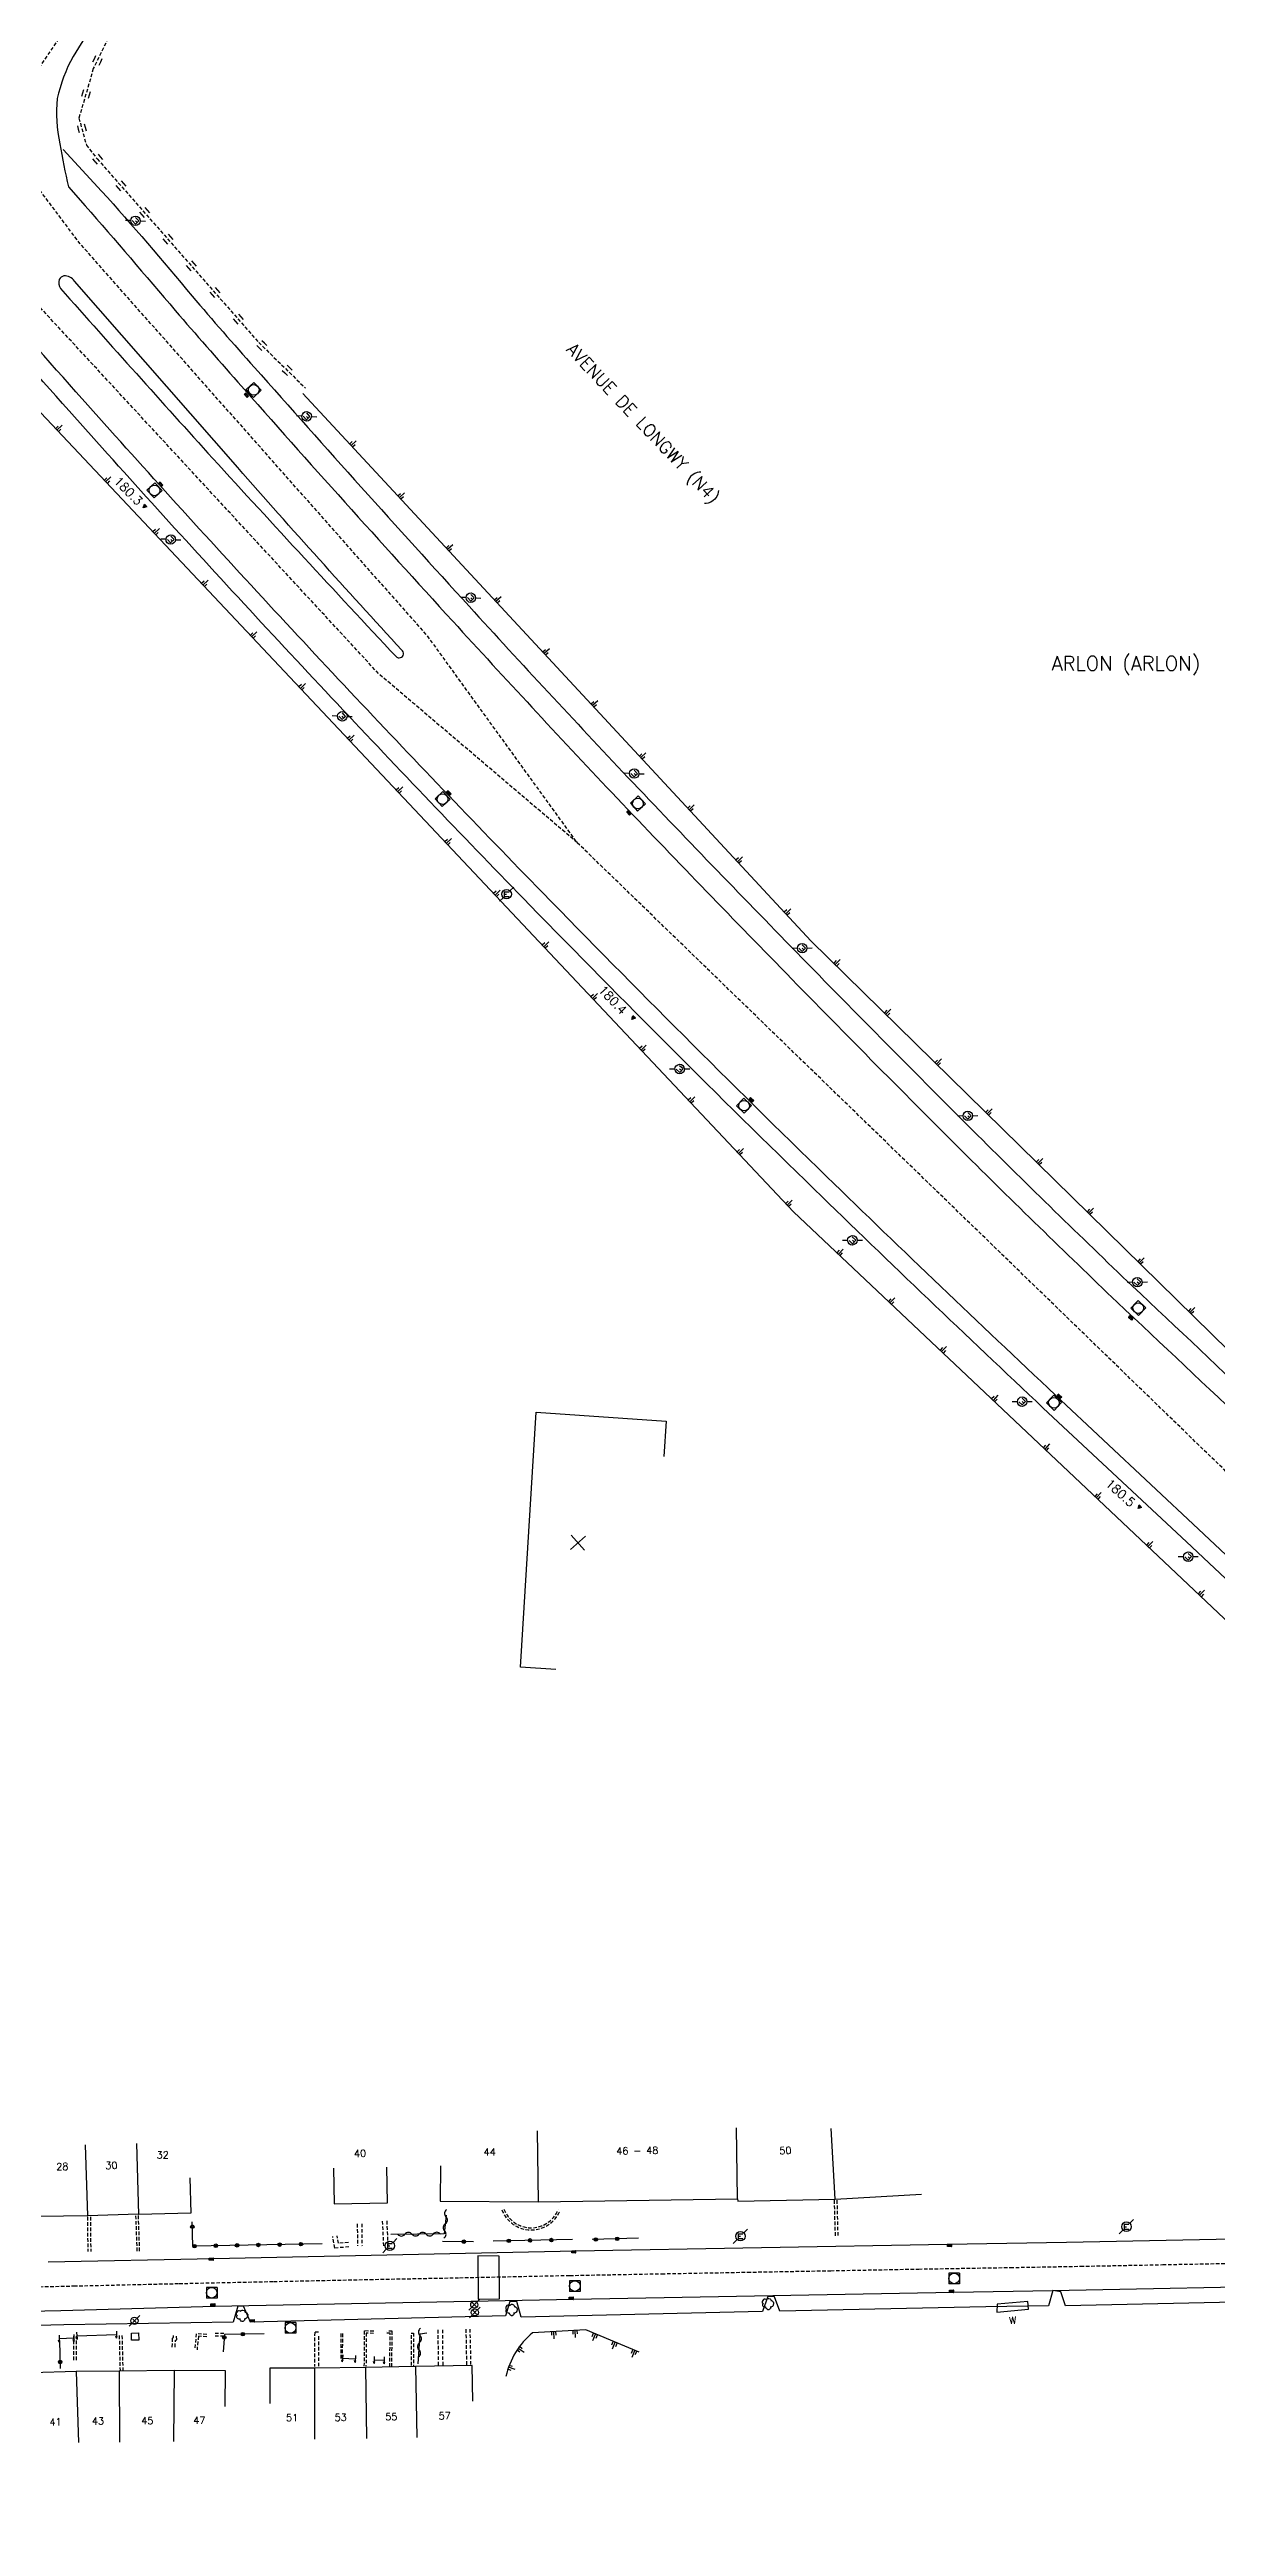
# Model space of a CAD drawing. Header units: millimetres. Extents: x 253999 to 255001, y 43000 to 44000.
# Drawn here: x 254239.8 to 254404.2, y 43000 to 43348.9 of the extents above; entities that cross this region are included whole.
import ezdxf
from ezdxf.enums import TextEntityAlignment as Align

# ---------------------------------------------------------------- set-up
doc = ezdxf.new("R2010")
doc.units = ezdxf.units.MM
doc.linetypes.add('DASHED', pattern=[0.75, 0.5, -0.25])
doc.layers.get('0').update_dxf_attribs({"linetype": 'CONTINUOUS'})
for name, color, linetype in [('W0001', 6, 'DASHED'), ('W0008', 7, 'CONTINUOUS'), ('W0100', 7, 'CONTINUOUS'), ('W0105', 7, 'CONTINUOUS'), ('W0112', 1, 'DASHED'), ('W0211', 2, 'CONTINUOUS'), ('W0220', 5, 'DASHED'), ('W0300', 7, 'CONTINUOUS'), ('W0310', 3, 'CONTINUOUS'), ('W0322', 7, 'CONTINUOUS'), ('W0400', 7, 'CONTINUOUS'), ('W0420', 7, 'CONTINUOUS'), ('W0454', 7, 'CONTINUOUS'), ('W0471', 7, 'CONTINUOUS'), ('W0851', 7, 'CONTINUOUS'), ('W0980', 7, 'CONTINUOUS'), ('W0984', 7, 'CONTINUOUS'), ('W0989', 7, 'CONTINUOUS'), ('W0991', 7, 'CONTINUOUS'), ('W1102', 7, 'CONTINUOUS')]:
    doc.layers.add(name, color=color, linetype=linetype)
doc.styles.get("Standard").update_dxf_attribs({"font": 'romans.shx', "width": 0.85})

# ---------------------------------------------------------------- blocks, each defined once
blk = doc.blocks.new('t105o')
for p, q in [((-0.5, 0), (0.5, 0)), ((0.5, 0), (0.2, 0.1)), ((0.5, 0), (0.2, -0.1))]:
    blk.add_line(p, q)
blk = doc.blocks.new('t112o')
at = {"color": 0, "linetype": 'Continuous'}
for p, q in [((-0.5, 0.5), (0.5, 0.5)), ((-0.5, -0.5), (-0.5, 0.5)), ((0.5, 0.5), (0.5, -0.5)), ((0.5, -0.5), (-0.5, -0.5))]:
    blk.add_line(p, q, dxfattribs=at)
blk = doc.blocks.new('T454')
for p, q in [((-0.25, 0.25), (0.25, -0.25)), ((-0.25, -0.25), (0.25, 0.25)), ((0.75, 0.75), (0.375, 0.375)), ((-0.375, -0.375), (-0.75, -0.75))]:
    blk.add_line(p, q)
blk.add_ellipse((0, 0), major_axis=(0.354, 0.354), ratio=1, start_param=5.497787143782138, end_param=11.78097245096172)
blk = doc.blocks.new('T400')
for p, q in [((-0.15, 0.3), (0.15, 0.3)), ((-0.15, -0.25), (-0.15, 0.3)), ((-0.15, 0.15), (0.15, 0.15)), ((-0.15, 0), (0.15, 0)), ((0.15, 0.3), (0.15, -0.25)), ((-0.15, -0.15), (0.15, -0.15)), ((-0.15, -0.25), (-0.15, -0.3)), ((-0.15, -0.3), (0.15, -0.3)), ((0.15, -0.3), (0.15, -0.25))]:
    blk.add_line(p, q)
blk = doc.blocks.new('T471')
for p, q in [((-0.333334, 0.333334), (-0.333334, -0.333334)), ((-0.333334, 0.333334), (0.333334, 0.333334)), ((-0.333334, 0), (0, 0)), ((0.500001, 0.500001), (1.000002, 1.000002)), ((-0.500001, -0.500001), (-1.000002, -1.000002)), ((-0.333334, -0.333334), (0.333334, -0.333334))]:
    blk.add_line(p, q)
blk.add_ellipse((0, 0), major_axis=(0.471405, 0.471405), ratio=1, start_param=5.4977871438, end_param=11.780972451)
blk = doc.blocks.new('T420')
for p, q in [((0.75, 0.75), (-0.75, 0.75)), ((-0.75, 0.75), (-0.75, -0.75)), ((0.75, 0.75), (0.75, -0.75)), ((0.75, -0.75), (-0.75, -0.75))]:
    blk.add_line(p, q)
blk.add_ellipse((0, 0), major_axis=(-0.53, 0.53), ratio=1, start_param=3.926991, end_param=10.210176)
blk = doc.blocks.new('T300')
for p, q in [((-0.8, 0.51), (-0.86, 0.34)), ((-0.86, 0.34), (-0.86, 0.17)), ((-0.86, 0.17), (-0.74, 0.06)), ((-0.69, 0.63), (-0.8, 0.51)), ((-0.8, -0.06), (-0.74, 0.06)), ((-0.74, 0.06), (-0.69, 0.11)), ((-0.57, 0.69), (-0.69, 0.63)), ((-0.46, 0.69), (-0.57, 0.69)), ((-0.29, 0.63), (-0.46, 0.69)), ((-0.29, 0.63), (-0.17, 0.74)), ((-0.23, 0.57), (-0.29, 0.63)), ((-0.17, 0.74), (-0.06, 0.8)), ((-0.06, 0.8), (0.06, 0.8)), ((0.06, 0.8), (0.23, 0.74)), ((0.23, 0.74), (0.34, 0.63)), ((0.34, 0.63), (0.4, 0.51)), ((0.46, 0.46), (0.34, 0.46)), ((0.4, 0.51), (0.4, 0.46)), ((0.57, 0.4), (0.46, 0.46)), ((0.57, 0.4), (0.69, 0.29)), ((0.69, 0.29), (0.74, 0.17)), ((0.74, 0.06), (0.69, -0.17)), ((0.74, 0.17), (0.74, 0.06)), ((-0.8, -0.17), (-0.8, -0.06)), ((-0.8, -0.23), (-0.8, -0.17)), ((-0.74, -0.34), (-0.8, -0.23)), ((-0.69, -0.4), (-0.74, -0.34)), ((-0.51, -0.46), (-0.69, -0.4)), ((-0.4, -0.46), (-0.51, -0.46)), ((-0.4, -0.46), (-0.34, -0.46)), ((-0.34, -0.46), (-0.34, -0.4)), ((-0.34, -0.51), (-0.34, -0.46)), ((-0.29, -0.63), (-0.34, -0.51)), ((-0.17, -0.74), (-0.29, -0.63)), ((-0.06, -0.8), (-0.17, -0.74)), ((0.06, -0.8), (-0.06, -0.8)), ((0.17, -0.74), (0.06, -0.8)), ((0.23, -0.69), (0.17, -0.74)), ((0.29, -0.46), (0.23, -0.46)), ((0.29, -0.63), (0.23, -0.69)), ((0.46, -0.4), (0.29, -0.46)), ((0.34, -0.51), (0.29, -0.63)), ((0.34, -0.51), (0.34, -0.46)), ((0.57, -0.34), (0.46, -0.4)), ((0.63, -0.29), (0.57, -0.34)), ((0.69, -0.17), (0.63, -0.29))]:
    blk.add_line(p, q)
blk = doc.blocks.new('t211o')
at = {"color": 0, "linetype": 'Continuous'}
for p, q in [((-0.29, 0.5), (-0.29, 0)), ((0, 1), (0, 0)), ((0.29, 0.5), (0.29, 0))]:
    blk.add_line(p, q, dxfattribs=at)
blk = doc.blocks.new('t991o')
at = {"color": 0, "linetype": 'Continuous'}
for p, q in [((-1, 1), (1, -1)), ((-1, -1), (1, 1))]:
    blk.add_line(p, q, dxfattribs=at)
blk = doc.blocks.new('t322o')
at = {"color": 0, "linetype": 'Continuous'}
for radius in [0.25, 0.15]:
    blk.add_circle((0, 0), radius, dxfattribs=at)
blk = doc.blocks.new('t310o')
at = {"color": 0, "linetype": 'Continuous'}
for centre, start, end in [((-0.5, 0.38), 216.8699, 323.1304), ((0.5, -0.37), 36.8699, 143.1303)]:
    blk.add_arc(centre, 0.625, start, end, dxfattribs=at)
blk = doc.blocks.new('T851')
for p, q in [((-0.25, -0.15), (0, 0.32)), ((0, 0.32), (0.25, -0.15)), ((-0.25, -0.15), (0.25, -0.15))]:
    blk.add_line(p, q)
for major_axis in [(-0.106, 0.106), (-0.0354, 0.0354), (-0.0236, 0.0236)]:
    blk.add_ellipse((0, 0), major_axis=major_axis, ratio=1, start_param=3.926991, end_param=10.210176)

msp = doc.modelspace()

# ---------------------------------------------------------------- linework, layer by layer
at = {"layer": 'W0001', "flags": 128}
for points in [[(254452.42, 43103.22), (254314.15, 43237.19), (254293.03, 43266.35), (254244.06, 43321.6), (254232.18, 43337.44), (254216.23, 43354.57), (254147.93, 43441.72), (254082.21, 43535.34), (254048.99, 43586.76), (254030.56, 43620.14), (254018.82, 43645.36), (254012.18, 43661.08), (254007.82, 43671.83)], [(254314.15, 43237.19), (254286.19, 43260.97), (254235.65, 43315.63), (254225.32, 43328.22), (254213.73, 43340.82), (254140.03, 43431.73), (254068.7, 43530.35), (254047.67, 43562.84), (254033.87, 43588.34), (254011.21, 43643.4), (254008.25, 43649.56), (254001.62, 43656.1), (254000, 43658.09)], [(254216.45, 43311.09), (254218.85, 43319.89), (254228.43, 43331.81), (254241.47, 43350.89), (254251.58, 43367.84)]]:
    msp.add_lwpolyline(points, dxfattribs=at)
at = {"layer": 'W0001'}
msp.add_lwpolyline([(254226.4, 43033.49), (254243.22, 43033.88), (254243.22, 43033.88), (254258.06, 43034.22), (254271.39, 43034.51), (254271.39, 43034.51), (254284.95, 43034.79), (254297.58, 43035.04), (254313.12, 43035.36), (254326.07, 43035.6), (254338.17, 43035.82), (254349.88, 43036.03), (254349.88, 43036.03), (254362.27, 43036.26), (254375.19, 43036.48), (254385.08, 43036.65), (254385.08, 43036.65), (254396.66, 43036.88), (254396.66, 43036.88), (254407.26, 43037.09)], dxfattribs=at)
at = {"layer": 'W0008', "flags": 128}
for points in [[(254254.06, 43366.49), (254247.35, 43354.77), (254243.12, 43347.91, 0.0746), (254240.89, 43342, 0.0817), (254241.25, 43335.63, 0.0076), (254242.45, 43329.55), (254244.8, 43326.91, -0.0039), (254257.52, 43312.14, 0.0032), (254266.33, 43302.07, 0.0042), (254296.62, 43268.38, 0.0044), (254319.05, 43244.23, 0.0039), (254342.83, 43219.57, 0.0038), (254368.37, 43193.76, 0.005), (254390.23, 43172.47, -0.0019), (254428.09, 43136.61), (254457.29, 43108.32), (254457.72, 43108.79), (254572.14, 43000)], [(254241.74, 43334.81), (254247.13, 43328.98, -0.0099), (254259.89, 43314.17, 0.0048), (254268.67, 43304.13, 0.0036), (254298.92, 43270.48, 0.0045), (254321.31, 43246.38, 0.0039), (254345.06, 43221.75, 0.0038), (254370.57, 43195.98, 0.005), (254392.38, 43174.73, -0.0019), (254430.26, 43138.85), (254457.16, 43112.79)], [(254551.74, 43000), (254447.56, 43098.11), (254447.23, 43097.74), (254401.7, 43140.5), (254381.55, 43159.37, -0.0043), (254349.33, 43190.13, -0.0067), (254309.26, 43230.15, -0.0044), (254282.96, 43257.61, -0.0047), (254256.85, 43285.86, -0.002), (254244.42, 43299.69, -0.0009), (254229.94, 43316.01, 0.0275), (254227.23, 43315.8, 0.1498), (254223.09, 43314.04, 0.1333), (254221.45, 43311.27, 0.0312), (254221.13, 43309.62)], [(254447.41, 43094.14), (254399.99, 43138.68), (254379.83, 43157.55, -0.0043), (254347.58, 43188.34, -0.0067), (254307.47, 43228.4, -0.0044), (254281.14, 43255.9, -0.0047), (254255, 43284.18, -0.002), (254242.55, 43298.03, -0.0009), (254228.07, 43314.35), (254227.08, 43315.69)]]:
    msp.add_lwpolyline(points, format="xyb", dxfattribs=at)
msp.add_lwpolyline([(254243.32, 43316.3, 0.2376), (254241.82, 43317.03, 0.2001), (254241.17, 43316.53, 0.2101), (254241.35, 43315.25, 0.0027), (254262.8, 43291.32, 0.0032), (254288.62, 43263.41, 1.0825), (254289.43, 43264.32, -0.0055), (254266.31, 43290.01)], format="xyb", close=True, dxfattribs=at)
at = {"layer": 'W0008'}
for points in [[(254418.23, 43040.69), (254383.09, 43039.98), (254366.27, 43039.74), (254313.98, 43038.78), (254262.97, 43037.71), (254239.62, 43037.21)], [(254303.19, 43032.05), (254303.15, 43038.09), (254300.15, 43038.12), (254300.18, 43032.03), (254303.19, 43032.05)], [(254469.75, 43035.04), (254440.81, 43034.29), (254419.03, 43033.93), (254381.11, 43033.21), (254367.2, 43032.94), (254313.61, 43031.97), (254263.07, 43030.97), (254241.41, 43030.39), (254209.5, 43029.7), (254109.31, 43027.64), (254064.77, 43026.58), (254060.73, 43026.47), (254057.32, 43026.1), (254055.43, 43025.79), (254051.83, 43024.75), (254048.85, 43023.07), (254047.45, 43022.1), (254045.85, 43020.6), (254044.52, 43018.59), (254043.54, 43016.66), (254042.7, 43013.78), (254041.57, 43010.21), (254039.09, 43001.57), (254038.72, 43000)], [(254419.89, 43031.9), (254382.98, 43031.08), (254382.29, 43033.07), (254381.17, 43033.26), (254380.57, 43031.08), (254371.73, 43030.93), (254342.69, 43030.35), (254341.97, 43032.35), (254341, 43032.38), (254340.24, 43030.27), (254306.27, 43029.5), (254305.63, 43031.68), (254304.65, 43031.68), (254304.04, 43029.68), (254268.11, 43028.8), (254267.15, 43031.03), (254266.34, 43031.04), (254265.68, 43028.76), (254241.8, 43028.39), (254223.64, 43027.94)]]:
    msp.add_lwpolyline(points, dxfattribs=at)
at = {"layer": 'W0100'}
for points in [[(254311.15, 43120.71), (254306.16, 43121.02), (254308.36, 43156.97), (254326.71, 43155.69), (254326.36, 43150.7)], [(254259.59, 43049.12), (254259.72, 43044.12), (254252.36, 43043.93), (254252.28, 43043.98), (254245.19, 43043.75), (254245.08, 43043.77), (254238.41, 43043.64), (254229.9, 43043.88), (254230.04, 43048.88)], [(254279.83, 43050.47), (254279.92, 43045.47), (254287.44, 43045.6), (254287.35, 43050.6)], [(254294.89, 43050.8), (254294.86, 43045.8), (254308.72, 43045.71), (254336.75, 43046.17), (254336.77, 43045.83), (254350.51, 43046.1), (254362.66, 43046.79), (254362.66, 43046.79)], [(254243.22, 43026.52), (254241.16, 43026.44)], [(254243.63, 43026.85), (254249.24, 43027.02)], [(254264.54, 43016.91), (254264.58, 43021.91), (254257.35, 43021.96), (254249.61, 43021.86), (254243.57, 43021.82), (254237.29, 43021.63), (254230.86, 43021.51), (254230.95, 43016.51)], [(254299.45, 43017.66), (254299.37, 43022.66), (254291.36, 43022.52), (254284.34, 43022.4), (254277.15, 43022.31), (254270.85, 43022.32), (254270.84, 43017.32)], [(254282.88, 43023.58), (254281.09, 43023.67)], [(254285.55, 43023.45), (254286.95, 43023.41)]]:
    msp.add_lwpolyline(points, dxfattribs=at)
msp.add_lwpolyline([(254373.34, 43031.31), (254373.29, 43030.19), (254377.75, 43030.6), (254377.65, 43031.71)], close=True, dxfattribs=at)
at = {"layer": 'W0112'}
for points in [[(254350.54, 43040.96), (254350.4, 43046.04)], [(254350.92, 43040.97), (254350.79, 43046.05)], [(254245.16, 43043.6), (254245.18, 43038.73)], [(254245.58, 43043.6), (254245.6, 43038.73)], [(254252.15, 43038.78), (254251.98, 43043.85)], [(254252.5, 43038.79), (254252.33, 43043.86)], [(254283.16, 43042.63), (254283.2, 43039.51)], [(254283.8, 43042.64), (254283.83, 43039.52)], [(254286.9, 43039.52), (254286.73, 43043.19)], [(254287.52, 43039.55), (254287.35, 43043.22)], [(254281.98, 43039.38), (254280.02, 43039.22), (254279.7, 43040.83)], [(254281.93, 43040), (254280.53, 43039.89), (254280.32, 43040.95)], [(254285.48, 43027.49), (254284.15, 43027.54), (254284.11, 43022.58)], [(254288.02, 43022.5), (254288.09, 43027.53), (254287.34, 43027.5)], [(254294.52, 43027.7), (254294.56, 43022.7)], [(254295.16, 43027.71), (254295.2, 43022.7)], [(254298.46, 43027.79), (254298.56, 43022.69)], [(254299.03, 43027.8), (254299.14, 43022.7)], [(254243.22, 43023.44), (254243.21, 43026.8)], [(254243.61, 43023.44), (254243.6, 43026.8)], [(254249.62, 43026.89), (254249.73, 43021.98)], [(254250.01, 43026.9), (254250.12, 43021.99)], [(254257.1, 43025.26), (254257.12, 43026.6), (254257.28, 43026.64), (254257.25, 43026.92)], [(254257.52, 43025.25), (254257.53, 43026.26), (254257.74, 43026.31), (254257.66, 43026.97)], [(254261.97, 43027.04), (254260.47, 43027.14), (254260.25, 43024.92)], [(254261.95, 43026.71), (254260.77, 43026.79), (254260.58, 43024.88)], [(254264.37, 43027.2), (254263.13, 43027.18)], [(254264.38, 43026.82), (254263.13, 43026.8)], [(254277.71, 43027.36), (254277.16, 43027.36), (254277.14, 43022.55)], [(254277.71, 43026.81), (254277.71, 43026.81), (254277.69, 43022.55)], [(254280.87, 43023.67), (254280.91, 43027.28)], [(254281.09, 43023.67), (254281.12, 43027.28)], [(254285.47, 43027.2), (254284.43, 43027.24), (254284.39, 43022.58)], [(254287.74, 43022.5), (254287.8, 43027.24), (254287.35, 43027.22)], [(254290.76, 43027.24), (254291.07, 43027.25), (254291.07, 43022.65)], [(254290.76, 43026.93), (254290.76, 43022.65)]]:
    msp.add_lwpolyline(points, dxfattribs=at)
for points in [[(254303.55, 43044.58, 0.672153), (254311.73, 43044.46)], [(254303.83, 43044.69, 0.672153), (254311.46, 43044.58, 0.672153)]]:
    msp.add_lwpolyline(points, format="xyb", dxfattribs=at)
at = {"layer": 'W0211', "flags": 128}
for points in [[(254225.56, 43311.5), (254344.63, 43185.18), (254431.43, 43103.23), (254445.74, 43090.26)], [(254275.47, 43300.45), (254347.06, 43223.38), (254460, 43112.63)]]:
    msp.add_lwpolyline(points, dxfattribs=at)
at = {"layer": 'W0211'}
msp.add_lwpolyline([(254322.87, 43024.53), (254315.36, 43027.68), (254307.87, 43027.29)], dxfattribs=at)
msp.add_lwpolyline([(254307.87, 43027.29, 0.167478), (254304.11, 43021.12)], format="xyb", dxfattribs=at)
at = {"layer": 'W0220'}
for p, q in [((254255.26, 43365.34), (254245.97, 43346.22)), ((254245.97, 43346.22), (254243.94, 43339.24)), ((254246.07, 43347.57), (254245.85, 43347.12)), ((254246.28, 43348.02), (254246.07, 43347.57)), ((254246.96, 43347.13), (254246.75, 43346.68)), ((254247.18, 43347.58), (254246.96, 43347.13)), ((254244.44, 43342.76), (254244.3, 43342.28)), ((254244.58, 43343.24), (254244.44, 43342.76)), ((254245.4, 43342.48), (254245.26, 43342)), ((254245.54, 43342.96), (254245.4, 43342.48)), ((254243.72, 43338.17), (254243.85, 43337.68)), ((254243.94, 43339.24), (254244.99, 43335.45)), ((254244.68, 43338.43), (254244.81, 43337.95)), ((254244.81, 43337.95), (254244.95, 43337.47)), ((254243.85, 43337.68), (254243.99, 43337.2)), ((254244.99, 43335.45), (254246.52, 43333.49)), ((254245.85, 43333.53), (254246.13, 43333.18)), ((254246.15, 43333.16), (254246.18, 43333.12)), ((254246.18, 43333.12), (254246.51, 43332.74)), ((254246.52, 43333.49), (254269.28, 43307.64)), ((254246.64, 43334.15), (254246.92, 43333.79)), ((254246.9, 43333.82), (254246.93, 43333.78)), ((254246.93, 43333.78), (254247.26, 43333.4)), ((254249.16, 43329.74), (254249.49, 43329.36)), ((254249.49, 43329.36), (254249.82, 43328.99)), ((254249.91, 43330.4), (254250.24, 43330.02)), ((254250.24, 43330.02), (254250.57, 43329.65)), ((254252.46, 43325.99), (254252.79, 43325.61)), ((254252.79, 43325.61), (254253.12, 43325.24)), ((254253.21, 43326.65), (254253.54, 43326.27)), ((254253.54, 43326.27), (254253.87, 43325.9)), ((254255.76, 43322.23), (254256.09, 43321.86)), ((254256.09, 43321.86), (254256.42, 43321.48)), ((254256.51, 43322.89), (254256.84, 43322.52)), ((254256.84, 43322.52), (254257.18, 43322.14)), ((254259.07, 43318.48), (254259.4, 43318.11)), ((254259.4, 43318.11), (254259.73, 43317.73)), ((254259.82, 43319.14), (254260.15, 43318.77)), ((254260.15, 43318.77), (254260.48, 43318.39)), ((254262.37, 43314.73), (254262.7, 43314.35)), ((254262.7, 43314.35), (254263.03, 43313.98)), ((254263.12, 43315.39), (254263.45, 43315.01)), ((254263.45, 43315.01), (254263.78, 43314.64)), ((254265.68, 43310.97), (254266.01, 43310.6)), ((254266.01, 43310.6), (254266.34, 43310.22)), ((254266.43, 43311.64), (254266.76, 43311.26)), ((254266.76, 43311.26), (254267.09, 43310.89)), ((254269.01, 43307.2), (254269.37, 43306.85)), ((254269.28, 43307.64), (254275.88, 43301.2)), ((254269.37, 43306.85), (254269.73, 43306.5)), ((254269.71, 43307.92), (254270.07, 43307.57)), ((254270.07, 43307.57), (254270.43, 43307.22)), ((254272.59, 43303.71), (254272.95, 43303.36)), ((254272.95, 43303.36), (254273.31, 43303.01)), ((254273.29, 43304.43), (254273.65, 43304.08)), ((254273.65, 43304.08), (254274.01, 43303.73))]:
    msp.add_line(p, q, dxfattribs=at)
at = {"layer": 'W0310'}
for points in [[(254295.67, 43043.86), (254295.42, 43041.2), (254287.87, 43041.15)], [(254291.74, 43022.9), (254292.01, 43027.12), (254292.95, 43027.29)]]:
    msp.add_lwpolyline(points, dxfattribs=at)
at = {"layer": 'W0322'}
for points in [[(254278.23, 43039.82), (254259.99, 43039.48), (254259.9, 43042.9)], [(254299.56, 43040.1), (254295.18, 43040.12)], [(254313.51, 43040.4), (254302.29, 43040.19)], [(254322.79, 43040.6), (254316.25, 43040.42)], [(254241.22, 43026.17), (254241.32, 43022.26)], [(254270.04, 43027.12), (254264.46, 43027.05), (254264.27, 43024.58)]]:
    msp.add_lwpolyline(points, dxfattribs=at)
at = {"layer": 'W1102'}
for p, q in [((254308.72, 43045.71), (254308.55, 43055.71)), ((254336.75, 43046.17), (254336.59, 43056.17)), ((254350.51, 43046.1), (254349.94, 43056.08)), ((254245.19, 43043.75), (254244.88, 43053.75)), ((254252.36, 43043.93), (254252.1, 43053.93)), ((254243.57, 43021.82), (254243.87, 43011.83)), ((254249.61, 43021.86), (254249.67, 43011.86)), ((254257.35, 43021.96), (254257.28, 43011.96)), ((254277.15, 43022.31), (254277.14, 43012.31)), ((254284.34, 43022.4), (254284.46, 43012.4)), ((254291.36, 43022.52), (254291.54, 43012.52))]:
    msp.add_line(p, q, dxfattribs=at)

# ---------------------------------------------------------------- block references
at = {"layer": 'W0105'}
for p, rotation in [((254249.24, 43027.02), 268.8456955855519), ((254241.16, 43026.44), 272.292472036542), ((254243.22, 43026.52), 268.7481770758611), ((254243.63, 43026.85), 274.7011502968721), ((254281.09, 43023.67), 264.6872760518618), ((254282.88, 43023.58), 268.7575916142364), ((254285.55, 43023.45), 271.414603140482), ((254286.95, 43023.41), 270.9250681644479)]:
    msp.add_blockref('t105o', p, dxfattribs=dict(at, rotation=rotation))
at = {"layer": 'W0112', "rotation": 91.53394026028809}
msp.add_blockref('t112o', (254251.85, 43026.75), dxfattribs=at)
at = {"layer": 'W0211'}
for p, rotation in [((254240.84, 43295.29), 313.3092811854845), ((254282.28, 43293.12), 312.8870919856751), ((254247.7, 43288.01), 313.3092811854845), ((254289.09, 43285.79), 312.8870919856751), ((254254.56, 43280.74), 313.3092811854845), ((254295.89, 43278.47), 312.8870919856751), ((254261.42, 43273.46), 313.3092811854845), ((254302.7, 43271.14), 312.8870919856751), ((254268.28, 43266.18), 313.3092811854845), ((254309.5, 43263.81), 312.8870919856751), ((254275.14, 43258.91), 313.3092811854845), ((254316.31, 43256.49), 312.8870919856751), ((254281.99, 43251.63), 313.3092811854845), ((254323.11, 43249.16), 312.8870919856751), ((254288.85, 43244.35), 313.3092811854845), ((254329.92, 43241.83), 312.8870919856751), ((254295.71, 43237.08), 313.3092811854845), ((254336.72, 43234.5), 312.8870919856751), ((254302.57, 43229.8), 313.3092811854845), ((254343.53, 43227.18), 312.8870919856751), ((254309.43, 43222.52), 313.3092811854845), ((254350.5, 43220.01), 315.5616046468511), ((254316.29, 43215.25), 313.3092811854845), ((254357.64, 43213.01), 315.5616046468511), ((254323.15, 43207.97), 313.3092811854845), ((254364.78, 43206), 315.5616046468511), ((254330.01, 43200.69), 313.3092811854845), ((254371.92, 43199), 315.5616046468511), ((254336.87, 43193.42), 313.3092811854845), ((254379.06, 43192), 315.5616046468511), ((254343.73, 43186.14), 313.3092811854845), ((254386.2, 43185), 315.5616046468511), ((254350.95, 43179.22), 316.6466852765816), ((254393.34, 43178), 315.5616046468511), ((254358.22, 43172.36), 316.6466852765816), ((254400.48, 43171), 315.5616046468511), ((254365.49, 43165.49), 316.6466852765816), ((254372.76, 43158.63), 316.6466852765816), ((254380.03, 43151.76), 316.6466852765816), ((254387.3, 43144.9), 316.6466852765816), ((254394.57, 43138.03), 316.6466852765816), ((254401.85, 43131.17), 316.6466852765816), ((254310.86, 43027.44), 182.9859078560308), ((254313.86, 43027.6), 182.9859078560308), ((254305.84, 43025.09), 235.1552593345869), ((254316.74, 43027.1), 157.2209684875177), ((254319.51, 43025.94), 157.2209684875177), ((254322.27, 43024.78), 157.2209684875177), ((254304.48, 43022.42), 250.6706908913176)]:
    msp.add_blockref('t211o', p, dxfattribs=dict(at, rotation=rotation))
at = {"layer": 'W0300'}
for p in [(254304.94, 43030.49), (254341.09, 43031.33), (254266.98, 43029.68)]:
    msp.add_blockref('T300', p, dxfattribs=at)
at = {"layer": 'W0310'}
for p, rotation in [((254289.87, 43041.16), 180.4320981101698), ((254291.87, 43041.18), 180.4320981101698), ((254293.87, 43041.19), 180.4320981101698), ((254295.46, 43041.64), 264.751114834731), ((254295.65, 43043.64), 264.751114834731), ((254292, 43026.89), 86.2750628666636), ((254291.87, 43024.89), 86.2750628666636)]:
    msp.add_blockref('t310o', p, dxfattribs=dict(at, rotation=rotation))
at = {"layer": 'W0322'}
for p, rotation in [((254259.92, 43042.23), 91.42123244474344), ((254260.23, 43039.48), 181.0677727081771), ((254263.23, 43039.54), 181.0677727081771), ((254266.23, 43039.59), 181.0677727081771), ((254269.23, 43039.65), 181.0677727081771), ((254272.23, 43039.7), 181.0677727081771), ((254275.23, 43039.76), 181.0677727081771), ((254298.18, 43040.11), 179.7380782609914), ((254304.51, 43040.23), 181.0923827068958), ((254307.51, 43040.29), 181.0923827068958), ((254310.51, 43040.34), 181.0923827068958), ((254316.79, 43040.43), 181.6040379842592), ((254319.79, 43040.52), 181.6040379842592), ((254264.43, 43026.62), 265.5533840347688), ((254267.04, 43027.08), 180.7911575721967), ((254241.3, 43023.17), 271.5418109823295)]:
    msp.add_blockref('t322o', p, dxfattribs=dict(at, rotation=rotation))
at = {"layer": 'W0400'}
for p, rotation in [((254267.54, 43300.22), 223.0029), ((254255.47, 43287.67), 223.0029), ((254296.06, 43244.17), 223.0029), ((254321.44, 43241.39), 223.0029), ((254338.7, 43200.97), 226.1924), ((254392.14, 43170.25), 226.1924), ((254382.11, 43159.19), 226.1924), ((254313.68, 43038.68), 90), ((254366.64, 43039.59), 90), ((254262.6, 43037.64), 90), ((254262.83, 43031.2), 90), ((254313.34, 43032.14), 90), ((254366.93, 43033.12), 90), ((254268.37, 43028.96), 90)]:
    msp.add_blockref('T400', p, dxfattribs=dict(at, rotation=rotation))
at = {"layer": 'W0420'}
for p, rotation in [((254268.57, 43300.96), 133.0029), ((254254.59, 43286.81), 133.0029), ((254295.18, 43243.33), 133.0029), ((254322.7, 43242.7), 133.0029), ((254337.67, 43200.14), 136.1924), ((254393.21, 43171.63), 136.1924), ((254381.33, 43158.28), 136.1924)]:
    msp.add_blockref('T420', p, dxfattribs=dict(at, rotation=rotation))
for p in [(254313.81, 43033.87), (254367.27, 43034.94), (254262.65, 43032.92), (254273.76, 43027.96)]:
    msp.add_blockref('T420', p, dxfattribs=at)
at = {"layer": 'W0454'}
for p in [(254299.65, 43031.24), (254299.73, 43030.15), (254251.77, 43028.97)]:
    msp.add_blockref('T454', p, dxfattribs=at)
at = {"layer": 'W0471'}
for p, rotation in [((254251.91, 43324.79), 133.0029), ((254276.03, 43297.24), 133.0029), ((254256.88, 43279.89), 133.0029), ((254299.17, 43271.69), 133.0029), ((254281.05, 43254.99), 133.0029), ((254322.18, 43246.92), 133.0029), ((254345.86, 43222.33), 136.1924), ((254328.59, 43205.3), 136.1924), ((254369.2, 43198.71), 136.1924), ((254352.93, 43181.17), 136.1924), ((254393.08, 43175.28), 136.1924), ((254376.85, 43158.45), 136.1924), ((254400.24, 43136.6), 136.1924)]:
    msp.add_blockref('T471', p, dxfattribs=dict(at, rotation=rotation))
for p in [(254304.21, 43229.93), (254337.15, 43040.88), (254391.54, 43042.23), (254287.75, 43039.54)]:
    msp.add_blockref('T471', p, dxfattribs=at)
at = {"layer": 'W0851'}
for p, rotation in [((254253.25, 43284.58), 133.0029), ((254322.06, 43212.53), 136.1924), ((254393.4, 43143.61), 136.1924)]:
    msp.add_blockref('T851', p, dxfattribs=dict(at, rotation=rotation))
at = {"layer": 'W0991', "rotation": 86.50006484721649}
msp.add_blockref('t991o', (254314.25, 43138.57), dxfattribs=at)

# ---------------------------------------------------------------- texts
at = {"layer": 'W0980'}
msp.add_text('ARLON (ARLON)', height=2, dxfattribs=at).set_placement((254391.47, 43262.3), align=Align.MIDDLE)
at = {"layer": 'W0984'}
for s, height, rotation, p in [('180.3', 1.25, 314.959, (254250.92, 43286.73)), ('180.4', 1.25, 313.4941, (254319.16, 43215.04)), ('180.5', 1.25, 317.6324, (254390.7, 43145.6)), ('W', 1, 5.2832, (254375.52, 43029.04))]:
    msp.add_text(s, height=height, rotation=rotation, dxfattribs=at).set_placement(p, align=Align.MIDDLE)
at = {"layer": 'W0989'}
msp.add_text('AVENUE DE LONGWY (N4)', height=1.75, rotation=313.4027, dxfattribs=at).set_placement((254323.34, 43296.16), align=Align.MIDDLE)
at = {"layer": 'W0991'}
for s, rotation, p in [('32', 1.47, (254255.74, 43052.33)), ('40', 0.9598, (254283.56, 43052.54)), ('44', 359.6197, (254301.83, 43052.75)), ('46 - 48', 0.9441, (254322.62, 43052.94)), ('50', 1.13, (254343.5, 43052.96)), ('28', 1.1169, (254241.6, 43050.7)), ('30', 1.8101, (254248.52, 43050.86)), ('41', 1.7509, (254240.64, 43014.73)), ('43', 0.3316, (254246.63, 43014.84)), ('45', 0.785, (254253.58, 43014.91)), ('47', 359.5799, (254260.91, 43014.94)), ('51', 359.9454, (254273.99, 43015.32)), ('53', 0.7331, (254280.83, 43015.36)), ('55', 0.9292, (254287.96, 43015.46)), ('57', 1.0168, (254295.49, 43015.59))]:
    msp.add_text(s, height=1, rotation=rotation, dxfattribs=at).set_placement(p, align=Align.MIDDLE)

doc.saveas('drawing.dxf')
